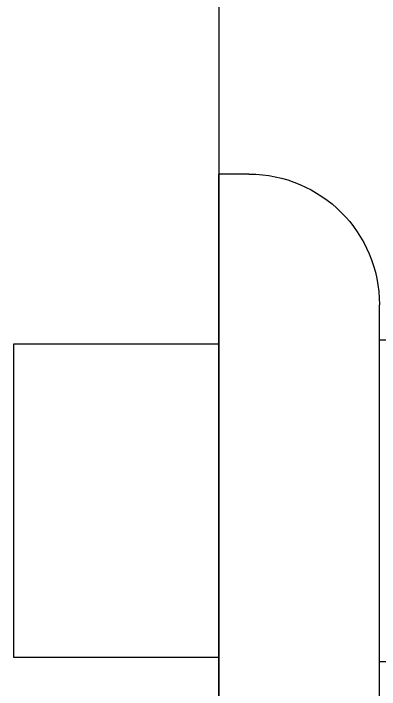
# Model space of a CAD drawing. Header units: millimetres. Extents: x 2213 to 82676, y 1050 to 28650.
# Drawn here: x 29672.6 to 29710, y 17273.1 to 17342.1 of the extents above; entities that cross this region are included whole.
import ezdxf

# ---------------------------------------------------------------- set-up
doc = ezdxf.new("R2010")
doc.units = ezdxf.units.MM
doc.header["$LTSCALE"] = 200
doc.linetypes.add('DASHED', pattern=[0.75, 0.5, -0.25])
doc.layers.add('2', color=2, linetype='Continuous')
doc.layers.add('A-FIX', color=5, linetype='Continuous')

# ---------------------------------------------------------------- blocks, each defined once
blk = doc.blocks.new('A$C657279D5')
at = {"linetype": 'Continuous'}
for p, q in [((-3.079646, 838.362832), (0, 838.362832)), ((0, 771.637168), (0, 838.362832)), ((-16.424779, 784.982301), (-16.424779, 825.017699)), ((-16.424779, 821.424779), (-75.609896, 821.424779)), ((-16.424779, 788.575221), (-74.857307, 788.635292))]:
    blk.add_line(p, q, dxfattribs=at)
at = {"linetype": 'DASHED'}
for p, q in [((0, 821), (21, 821)), ((21, 821), (21, 789)), ((21, 789), (0, 789))]:
    blk.add_line(p, q, dxfattribs=at)
at = {"linetype": 'Continuous'}
blk.add_arc((-3.079646, 825.017699), 13.345133, 90, 180, dxfattribs=at)

msp = doc.modelspace()

# ---------------------------------------------------------------- linework, layer by layer
at = {"layer": '2'}
msp.add_lwpolyline([(33368.587, 18887.363), (29693.587, 18887.363), (29693.587, 16487.363), (33368.587, 16487.363)], close=True, dxfattribs=at)

# ---------------------------------------------------------------- block references
at = {"layer": 'A-FIX', "xscale": -1}
msp.add_blockref('A$C657279D5', (29693.587, 16487.363), dxfattribs=at)

doc.saveas('drawing.dxf')
